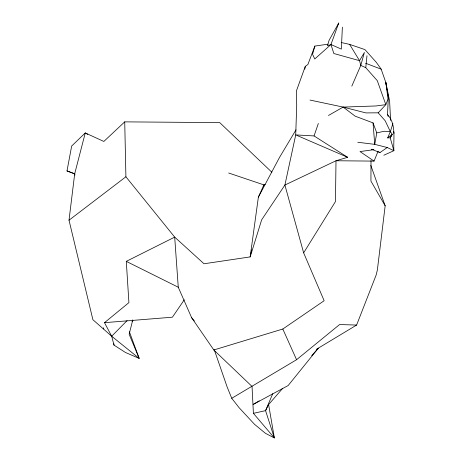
<?xml version="1.0" encoding="UTF-8"?>
<svg xmlns="http://www.w3.org/2000/svg" width="461" height="461" viewBox="0 0 461 461"><rect width="100%" height="100%" fill="white"/><g stroke="black" fill="none" stroke-linecap="round" stroke-linejoin="round"><path stroke-width="0.69" d="M371.007 160.445L370.932 181.092L385.166 205.79L377.369 270.002L376.095 275.171L356.607 325.057L316.482 349.254M342.379 27.164L341.347 49.108L330.952 44.527L327.471 45.812L329.073 40.355L338.726 23.05L338.541 24.462M388.22 116.524L387.522 114.518L388.358 97.006L385.817 82.45L381.178 69.179L376.326 62.356L364.928 49.592L349.634 44.389L341.232 42.516M309.994 100.06L343.145 107.085L365.925 112.91L378.193 112.818L385.828 104.653L377.277 80.64L365.775 67.692L366.979 55.735M385.65 83.85L385.817 82.45L389.608 100.988L390.576 120.39M129.357 331.707L139.193 358.416L111.683 336.242L92.897 319.704L69.012 220.208L74.705 173.739L85.262 132.941L103.846 141.446L124.724 121.865L219.73 122.614L271.875 172.235M265.225 184.371L263.882 184.884L258.373 197.135L250.167 256.91L204.027 263.773L174.69 237.115L125.905 176.782L124.724 121.865M304.813 69.162L305.297 66.367L307.885 64.505L314.857 46.088L328.007 44.187M328.439 115.481L343.145 107.085L355.166 116.166L373.03 122.885L376.764 132.901L374.741 144.356L387.217 147.514L393.89 150.695C393.141 138.335 396.633 124.712 387.522 114.518M74.924 174.01L67.001 170.933L71.662 146.045L85.262 132.941L87.723 134.353M250.974 252.674L250.167 256.91L261.658 219.816L284.904 185.04L295.72 134.906L296.705 105.488L296.411 90.921L305.297 66.367M251.239 251.262L251.51 249.85M263.617 186.296L263.882 184.884L228.662 173.002M132.78 319.905L129.143 334.254L139.193 358.416L125.421 352.463L114.011 345.122L111.683 336.242L104.503 322.677L128.913 302.623L126.291 261.364L174.69 237.115L178.263 287.232L191.62 317.675L213.812 349.98L252.04 386.456L253.4 413.344L274.364 437.95L268.607 404.562L282.437 388.623M314.857 46.088L312.575 54.294L314.765 58.985L330.952 44.527L338.726 23.05M378.193 112.818L385.166 120.742L390.358 131.633L392.242 134.289L390.219 137.868L387.684 137.885L390.358 131.633L392.887 123.594M213.812 349.98L282.812 329.027L324.146 300.728L303.643 252.853L284.904 185.04L336.006 160.756L347.663 157.305L295.72 134.906L314.05 135.932L318.344 123.456M303.643 252.853L335.464 201.572L336.006 160.756L374.067 161.108L378.089 151.22M272.739 393.694L265.571 410.642L274.364 437.95L265.369 433.265L254.495 424.281L239.075 407.662L231.739 398.304L227.14 386.963L214.307 349.864M351.818 86.132L360.796 65.399L364.392 52.473L359.534 60.685L360.796 65.399L365.775 67.692M268.607 404.562L265.571 410.642L253.4 413.344M258.373 197.135L279.527 157.403L296.031 129.806M184.302 299.765L172.408 317.197L104.503 322.677M132.007 321.346L132.883 320.205M311.711 355.633L318.332 348.188L288.154 385.54L253.129 404.487L259.238 400.822M111.683 336.242L127.069 320.631M231.739 398.304L296.573 359.718L339.59 324.55L356.607 325.057M387.684 137.885L392.242 134.289L390.219 137.868L393.89 150.695L383.834 155.242M69.012 220.208L125.905 176.782M372.753 149.376L371.514 149.249L379.968 152.597L387.217 147.514M376.764 132.901L384.192 131.264L390.358 131.633M373.923 149.664L360.006 151.565L374.067 161.108M343.145 107.085L375.969 105.967L385.828 104.653L388.041 98.994L385.817 82.45M357.799 142.27L374.741 144.356L373.03 122.885M67.001 170.933L74.705 173.739L74.895 175.151M365.608 63.243L381.178 69.179M126.291 261.364L178.263 287.232M378.781 151.923L379.968 152.597M314.05 135.932L347.663 157.305M191.62 317.675L194.335 320.96M349.634 44.389L359.534 60.685L333.833 53.511L330.952 44.527M282.812 329.027L296.573 359.718M103.287 327.771L103.806 328.941M370.823 165.43L385.166 205.79M393.538 131.898L393.999 133.235L393.567 131.909M113.85 343.733L114.011 345.122"/></g></svg>
